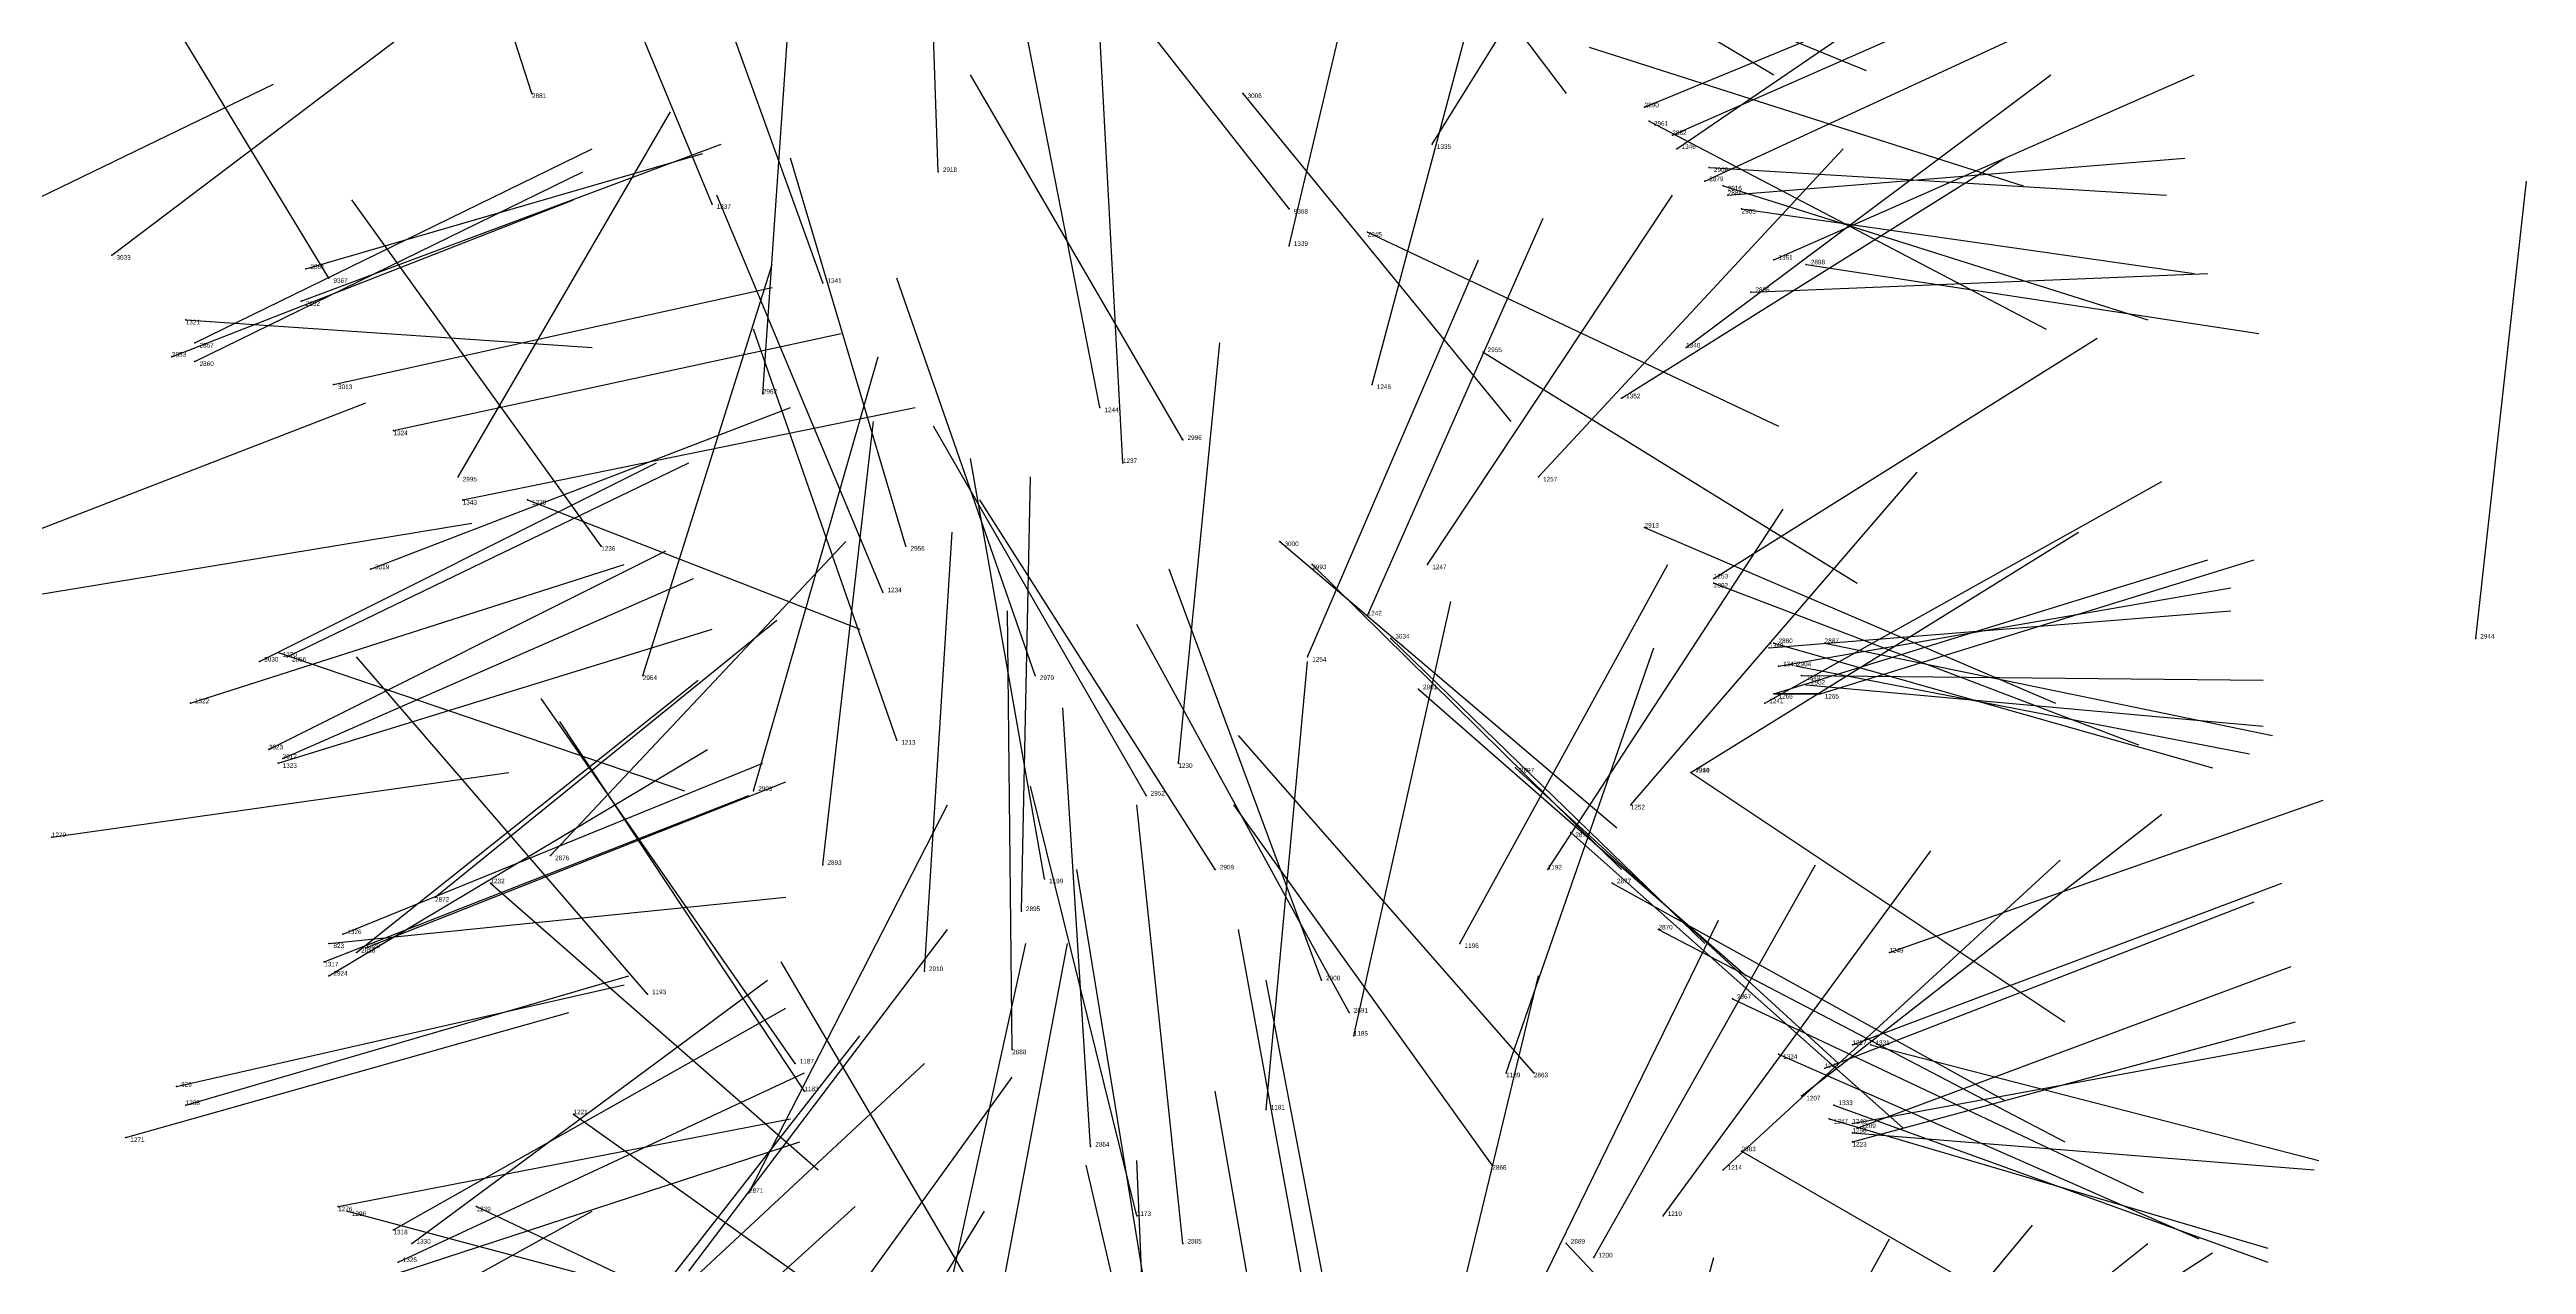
# Model space of a CAD drawing. Extents: x 59.1 to 70.8, y 600.3 to 605.1.
# Drawn here: x 67.922 to 68.458, y 602.157 to 602.421 of the extents above; entities that cross this region are included whole.
import ezdxf

# ---------------------------------------------------------------- set-up
doc = ezdxf.new("R2010")
doc.units = 0
for name, color, linetype in [('Clients', 3, 'CONTINUOUS'), ('Facilities', 3, 'CONTINUOUS'), ('Facilities_lines', 3, 'CONTINUOUS'), ('Min_max_boxes', 1, 'CONTINUOUS'), ('Normals', 1, 'CONTINUOUS'), ('Source_points', 5, 'CONTINUOUS'), ('Text', 3, 'CONTINUOUS')]:
    doc.layers.add(name, color=color, linetype=linetype)

msp = doc.modelspace()

# ---------------------------------------------------------------- linework, layer by layer
at = {"layer": 'Clients', "color": 5}
msp.add_point((68.305, 602.281, 447.788), dxfattribs=at)
at = {"layer": 'Facilities', "color": 3}
for p in [(68.026, 602.411, 448.116), (68.18, 602.411, 448.698), (68.267, 602.408, 448.15), (68.268, 602.405, 448.451), (68.221, 602.4, 447.855), (68.273, 602.402, 448.09), (68.274, 602.399, 447.967), (68.114, 602.394, 448.711), (68.281, 602.395, 448.328), (68.28, 602.392, 448.029), (68.284, 602.391, 448.388), (68.285, 602.389, 448.207), (68.065, 602.387, 447.883), (68.19, 602.386, 460.309), (68.288, 602.386, 448.267), (68.19, 602.378, 447.792), (68.207, 602.381, 448.576), (67.935, 602.376, 448.49), (67.977, 602.373, 448.194), (68.295, 602.375, 447.925), (68.302, 602.374, 448.23), (67.982, 602.371, 460.368), (68.089, 602.37, 447.81), (68.29, 602.368, 448.184), (67.951, 602.362, 447.814), (67.976, 602.366, 448.033), (67.953, 602.357, 448.317), (68.276, 602.356, 447.865), (67.948, 602.354, 448.179), (67.953, 602.353, 448.261), (68.232, 602.355, 448.452), (67.983, 602.348, 448.044), (68.076, 602.346, 448.62), (68.208, 602.348, 447.632), (68.262, 602.345, 447.791), (68.149, 602.343, 447.73), (67.996, 602.338, 447.968), (68.167, 602.336, 448.584), (68.154, 602.331, 447.666), (68.01, 602.328, 448.515), (68.244, 602.328, 447.722), (68.011, 602.323, 447.944), (68.025, 602.323, 447.82), (68.041, 602.313, 447.745), (68.107, 602.313, 448.559), (68.188, 602.314, 448.525), (68.267, 602.317, 448.271), (67.991, 602.308, 448.011), (68.195, 602.309, 448.463), (68.22, 602.309, 447.65), (68.102, 602.303, 447.675), (68.282, 602.306, 447.73), (68.282, 602.305, 448.209), (68.207, 602.298, 447.595), (68.212, 602.293, 448.402), (68.294, 602.291, 447.908), (68.295, 602.292, 448.148), (68.306, 602.292, 448.104), (68.447, 602.293, 449.594), (67.967, 602.288, 448.143), (67.971, 602.29, 447.744), (67.973, 602.289, 448.079), (68.194, 602.289, 447.582), (68.296, 602.287, 447.848), (68.3, 602.287, 448.088), (68.05, 602.285, 448.455), (68.135, 602.285, 448.495), (68.218, 602.282, 448.34), (68.295, 602.281, 447.785), (68.301, 602.285, 447.968), (68.302, 602.283, 448.028), (67.952, 602.279, 447.882), (68.293, 602.279, 447.709), (68.105, 602.271, 447.525), (67.969, 602.269, 448.111), (67.971, 602.266, 447.957), (67.972, 602.267, 448.035), (68.166, 602.266, 447.516), (68.239, 602.265, 448.28), (68.074, 602.26, 448.316), (68.159, 602.259, 448.434), (68.277, 602.264, 447.633), (68.277, 602.264, 448.204), (68.264, 602.257, 447.56), (67.922, 602.25, 447.782), (68.251, 602.251, 448.219), (68.03, 602.246, 448.187), (68.089, 602.244, 448.392), (68.174, 602.243, 448.375), (68.246, 602.243, 447.488), (68.017, 602.24, 447.583), (68.137, 602.241, 447.452), (68.26, 602.24, 448.16), (68.005, 602.237, 448.056), (68.132, 602.234, 448.327), (67.982, 602.227, 447.781), (67.985, 602.229, 447.922), (68.227, 602.227, 447.415), (68.27, 602.23, 448.098), (67.981, 602.223, 447.935), (67.988, 602.225, 448.061), (67.99, 602.226, 447.87), (68.32, 602.225, 447.638), (67.982, 602.22, 447.998), (68.051, 602.216, 447.438), (68.111, 602.221, 448.329), (68.197, 602.219, 448.311), (68.203, 602.212, 448.253), (68.286, 602.215, 448.037), (68.204, 602.207, 447.347), (68.083, 602.201, 447.396), (68.13, 602.204, 448.268), (68.296, 602.203, 447.977), (68.306, 602.2, 447.529), (68.312, 602.205, 447.606), (68.316, 602.205, 447.929), (67.949, 602.196, 447.819), (68.085, 602.195, 447.288), (68.237, 602.199, 447.194), (68.243, 602.199, 448.112), (67.951, 602.192, 447.834), (68.035, 602.19, 447.5), (68.185, 602.191, 447.276), (68.301, 602.194, 447.451), (68.308, 602.192, 447.917), (67.938, 602.185, 447.762), (68.307, 602.189, 447.859), (68.312, 602.188, 447.68), (68.312, 602.186, 447.798), (68.312, 602.184, 447.56), (68.313, 602.187, 447.5), (68.147, 602.183, 448.175), (68.234, 602.179, 448.13), (68.288, 602.182, 448.025), (68.073, 602.173, 448.134), (68.284, 602.178, 447.379), (67.984, 602.17, 447.687), (67.986, 602.169, 447.612), (68.014, 602.17, 447.571), (68.157, 602.168, 447.211), (68.271, 602.168, 447.305), (67.996, 602.165, 447.916), (67.997, 602.158, 447.89), (68, 602.162, 447.953), (68.167, 602.162, 448.146), (68.25, 602.162, 448.069), (68.256, 602.159, 447.231)]:
    msp.add_point(p, dxfattribs=at)
at = {"layer": 'Facilities_lines', "color": 3}
msp.add_line((68.295, 602.281, 447.785), (68.305, 602.281, 447.788), dxfattribs=at)
at = {"layer": 'Min_max_boxes', "color": 1}
for p, q in [((68.295, 602.281, 447.785), (68.305, 602.281, 447.785)), ((68.305, 602.281, 447.785), (68.295, 602.281, 447.785)), ((68.295, 602.281, 447.785), (68.295, 602.281, 447.785)), ((68.295, 602.281, 447.788), (68.305, 602.281, 447.788)), ((68.305, 602.281, 447.788), (68.295, 602.281, 447.788)), ((68.295, 602.281, 447.788), (68.295, 602.281, 447.788)), ((68.295, 602.281, 447.785), (68.295, 602.281, 447.788)), ((68.295, 602.281, 447.785), (68.295, 602.281, 447.788)), ((68.305, 602.281, 447.785), (68.305, 602.281, 447.785)), ((68.305, 602.281, 447.788), (68.305, 602.281, 447.788)), ((68.305, 602.281, 447.785), (68.305, 602.281, 447.788)), ((68.305, 602.281, 447.785), (68.305, 602.281, 447.788))]:
    msp.add_line(p, q, dxfattribs=at)
at = {"layer": 'Normals', "color": 1}
for p, q in [((68.026, 602.411, 448.116), (67.996, 602.503, 448.09)), ((68.194, 602.485, 448.816), (68.25, 602.411, 448.854)), ((68.114, 602.394, 448.711), (68.111, 602.482, 448.664)), ((68.221, 602.4, 447.855), (68.272, 602.482, 447.83)), ((68.065, 602.387, 447.883), (68.029, 602.474, 447.85)), ((68.19, 602.378, 447.792), (68.212, 602.471, 447.762)), ((68.19, 602.386, 460.309), (68.128, 602.465, 460.306)), ((68.213, 602.464, 448.755), (68.295, 602.415, 448.785)), ((67.982, 602.371, 460.368), (67.931, 602.455, 460.348)), ((68.089, 602.37, 447.81), (68.058, 602.456, 447.77)), ((68.227, 602.452, 448.695), (68.315, 602.416, 448.724)), ((68.274, 602.399, 447.967), (68.356, 602.455, 447.958)), ((68.267, 602.408, 448.15), (68.359, 602.446, 448.149)), ((68.273, 602.402, 448.09), (68.364, 602.442, 448.103)), ((68.208, 602.348, 447.632), (68.232, 602.438, 447.597)), ((67.935, 602.376, 448.49), (68.013, 602.435, 448.469)), ((68.076, 602.346, 448.62), (68.082, 602.433, 448.57)), ((68.149, 602.343, 447.73), (68.131, 602.435, 447.696)), ((68.28, 602.392, 448.029), (68.371, 602.434, 448.031)), ((68.154, 602.331, 447.666), (68.149, 602.424, 447.63)), ((68.255, 602.421, 448.571), (68.349, 602.391, 448.586)), ((68.167, 602.336, 448.584), (68.121, 602.415, 448.544)), ((68.276, 602.356, 447.865), (68.355, 602.415, 447.848)), ((68.295, 602.375, 447.925), (68.386, 602.415, 447.917)), ((67.881, 602.37, 447.902), (67.97, 602.413, 447.889)), ((68.18, 602.411, 448.698), (68.238, 602.34, 448.738)), ((68.01, 602.328, 448.515), (68.056, 602.407, 448.474)), ((68.268, 602.405, 448.451), (68.354, 602.36, 448.477)), ((67.953, 602.357, 448.317), (68.039, 602.399, 448.29)), ((67.976, 602.366, 448.033), (68.067, 602.4, 448.008)), ((68.244, 602.328, 447.722), (68.31, 602.399, 447.698)), ((67.953, 602.353, 448.261), (68.037, 602.394, 448.226)), ((67.977, 602.373, 448.194), (68.063, 602.398, 448.15)), ((68.107, 602.313, 448.559), (68.082, 602.397, 448.512)), ((68.262, 602.345, 447.791), (68.345, 602.397, 447.773)), ((68.281, 602.395, 448.328), (68.38, 602.389, 448.337)), ((68.285, 602.389, 448.207), (68.384, 602.397, 448.218)), ((67.948, 602.354, 448.179), (68.035, 602.388, 448.144)), ((68.041, 602.313, 447.745), (67.987, 602.388, 447.708)), ((68.102, 602.303, 447.675), (68.066, 602.389, 447.639)), ((68.22, 602.309, 447.65), (68.273, 602.389, 447.62)), ((68.284, 602.391, 448.388), (68.376, 602.362, 448.413)), ((68.447, 602.293, 449.594), (68.458, 602.392, 449.595)), ((68.207, 602.298, 447.595), (68.245, 602.384, 447.56)), ((68.288, 602.386, 448.267), (68.386, 602.372, 448.281)), ((68.207, 602.381, 448.576), (68.296, 602.339, 448.592)), ((68.05, 602.285, 448.455), (68.078, 602.374, 448.42)), ((68.194, 602.289, 447.582), (68.231, 602.375, 447.547)), ((68.29, 602.368, 448.184), (68.389, 602.372, 448.196)), ((68.302, 602.374, 448.23), (68.4, 602.359, 448.244)), ((67.983, 602.348, 448.044), (68.078, 602.369, 448.021)), ((68.135, 602.285, 448.495), (68.105, 602.371, 448.453)), ((67.951, 602.362, 447.814), (68.039, 602.356, 447.862)), ((67.996, 602.338, 447.968), (68.093, 602.359, 447.954)), ((68.105, 602.271, 447.525), (68.074, 602.36, 447.492)), ((68.166, 602.266, 447.516), (68.175, 602.357, 447.476)), ((68.282, 602.306, 447.73), (68.365, 602.358, 447.713)), ((68.074, 602.26, 448.316), (68.101, 602.354, 448.294)), ((68.232, 602.355, 448.452), (68.313, 602.305, 448.482)), ((67.897, 602.308, 447.84), (67.99, 602.344, 447.838)), ((67.991, 602.308, 448.011), (68.082, 602.343, 447.989)), ((68.011, 602.323, 447.944), (68.109, 602.343, 447.942)), ((68.089, 602.244, 448.392), (68.1, 602.34, 448.366)), ((68.159, 602.259, 448.434), (68.113, 602.339, 448.395)), ((67.967, 602.288, 448.143), (68.053, 602.331, 448.115)), ((67.973, 602.289, 448.079), (68.06, 602.331, 448.054)), ((68.137, 602.241, 447.452), (68.121, 602.332, 447.414)), ((68.264, 602.257, 447.56), (68.326, 602.329, 447.529)), ((68.132, 602.234, 448.327), (68.134, 602.328, 448.293)), ((68.293, 602.279, 447.709), (68.379, 602.327, 447.693)), ((67.916, 602.302, 447.804), (68.013, 602.318, 447.821)), ((68.025, 602.323, 447.82), (68.097, 602.295, 447.884)), ((68.174, 602.243, 448.375), (68.123, 602.323, 448.343)), ((68.246, 602.243, 447.488), (68.297, 602.321, 447.451)), ((68.03, 602.246, 448.187), (68.094, 602.314, 448.152)), ((68.111, 602.221, 448.329), (68.117, 602.316, 448.298)), ((68.188, 602.314, 448.525), (68.261, 602.252, 448.554)), ((68.267, 602.317, 448.271), (68.356, 602.279, 448.295)), ((68.277, 602.264, 447.633), (68.361, 602.316, 447.617)), ((67.952, 602.279, 447.882), (68.046, 602.309, 447.869)), ((67.969, 602.269, 448.111), (68.055, 602.312, 448.085)), ((68.197, 602.219, 448.311), (68.164, 602.308, 448.278)), ((68.195, 602.309, 448.463), (68.262, 602.243, 448.498)), ((68.227, 602.227, 447.415), (68.272, 602.309, 447.38)), ((68.295, 602.281, 447.785), (68.389, 602.31, 447.769)), ((68.305, 602.281, 447.788), (68.399, 602.31, 447.772)), ((67.972, 602.267, 448.035), (68.061, 602.306, 448.011)), ((68.282, 602.305, 448.209), (68.374, 602.27, 448.227)), ((68.296, 602.287, 447.848), (68.394, 602.304, 447.839)), ((68.005, 602.237, 448.056), (68.079, 602.297, 448.025)), ((68.13, 602.204, 448.268), (68.129, 602.299, 448.238)), ((68.204, 602.207, 447.347), (68.225, 602.301, 447.319)), ((68.294, 602.291, 447.908), (68.394, 602.299, 447.908)), ((67.971, 602.266, 447.957), (68.065, 602.295, 447.937)), ((68.203, 602.212, 448.253), (68.157, 602.296, 448.226)), ((68.212, 602.293, 448.402), (68.28, 602.227, 448.434)), ((68.237, 602.199, 447.194), (68.269, 602.291, 447.171)), ((68.295, 602.292, 448.148), (68.39, 602.265, 448.161)), ((68.306, 602.292, 448.104), (68.403, 602.272, 448.113)), ((67.971, 602.29, 447.744), (68.059, 602.26, 447.781)), ((68.051, 602.216, 447.438), (67.988, 602.289, 447.412)), ((68.185, 602.191, 447.276), (68.194, 602.288, 447.254)), ((68.3, 602.287, 448.088), (68.398, 602.268, 448.099)), ((67.988, 602.225, 448.061), (68.062, 602.284, 448.029)), ((68.218, 602.282, 448.34), (68.289, 602.22, 448.372)), ((68.301, 602.285, 447.968), (68.401, 602.284, 447.974)), ((68.302, 602.283, 448.028), (68.401, 602.274, 448.037)), ((68.083, 602.201, 447.396), (68.028, 602.28, 447.371)), ((68.085, 602.195, 447.288), (68.032, 602.275, 447.262)), ((68.147, 602.183, 448.175), (68.141, 602.278, 448.144)), ((68.243, 602.199, 448.112), (68.179, 602.272, 448.09)), ((67.982, 602.22, 447.998), (68.064, 602.269, 447.969)), ((67.985, 602.229, 447.922), (68.076, 602.266, 447.905)), ((68.239, 602.265, 448.28), (68.309, 602.201, 448.311)), ((67.922, 602.25, 447.782), (68.021, 602.264, 447.789)), ((67.981, 602.223, 447.935), (68.073, 602.259, 447.919)), ((67.99, 602.226, 447.87), (68.081, 602.262, 447.85)), ((68.157, 602.168, 447.211), (68.134, 602.261, 447.181)), ((68.277, 602.264, 448.204), (68.358, 602.21, 448.228)), ((68.073, 602.173, 448.134), (68.116, 602.257, 448.101)), ((68.167, 602.162, 448.146), (68.157, 602.257, 448.118)), ((68.234, 602.179, 448.13), (68.178, 602.257, 448.102)), ((68.301, 602.194, 447.451), (68.379, 602.255, 447.434)), ((68.32, 602.225, 447.638), (68.414, 602.258, 447.634)), ((68.251, 602.251, 448.219), (68.323, 602.187, 448.246)), ((68.159, 602.151, 447.14), (68.144, 602.243, 447.104)), ((68.256, 602.159, 447.231), (68.304, 602.244, 447.21)), ((68.271, 602.168, 447.305), (68.329, 602.247, 447.285)), ((68.284, 602.178, 447.379), (68.357, 602.245, 447.364)), ((68.017, 602.24, 447.583), (68.088, 602.178, 447.616)), ((68.26, 602.24, 448.16), (68.345, 602.193, 448.183)), ((68.312, 602.205, 447.606), (68.405, 602.24, 447.599)), ((67.982, 602.227, 447.781), (68.081, 602.237, 447.788)), ((68.24, 602.144, 447.16), (68.283, 602.232, 447.138)), ((68.306, 602.2, 447.529), (68.399, 602.236, 447.519)), ((68.06, 602.156, 447.965), (68.116, 602.23, 447.927)), ((68.113, 602.136, 448.07), (68.133, 602.227, 448.034)), ((68.126, 602.142, 448.027), (68.142, 602.227, 447.977)), ((68.196, 602.137, 448.085), (68.179, 602.23, 448.053)), ((68.27, 602.23, 448.098), (68.358, 602.184, 448.112)), ((68.127, 602.143, 447.143), (68.08, 602.223, 447.106)), ((68.313, 602.187, 447.5), (68.407, 602.222, 447.493)), ((67.949, 602.196, 447.819), (68.046, 602.218, 447.815)), ((67.951, 602.192, 447.834), (68.047, 602.22, 447.826)), ((68, 602.162, 447.953), (68.077, 602.219, 447.923)), ((68.203, 602.125, 448.027), (68.185, 602.219, 447.997)), ((68.222, 602.129, 447.089), (68.244, 602.22, 447.053)), ((67.938, 602.185, 447.762), (68.034, 602.212, 447.757)), ((67.996, 602.165, 447.916), (68.081, 602.213, 447.894)), ((68.286, 602.215, 448.037), (68.375, 602.173, 448.053)), ((68.04, 602.134, 447.994), (68.097, 602.207, 447.956)), ((68.312, 602.184, 447.56), (68.408, 602.21, 447.555)), ((68.312, 602.188, 447.68), (68.41, 602.206, 447.681)), ((68.039, 602.134, 447.777), (68.111, 602.201, 447.758)), ((68.296, 602.203, 447.977), (68.387, 602.163, 447.988)), ((68.316, 602.205, 447.929), (68.413, 602.18, 447.936)), ((67.997, 602.158, 447.89), (68.085, 602.199, 447.866)), ((68.075, 602.122, 447.904), (68.13, 602.198, 447.869)), ((68.19, 602.103, 447.026), (68.174, 602.195, 446.989)), ((68.035, 602.19, 447.5), (68.115, 602.133, 447.518)), ((68.308, 602.192, 447.917), (68.402, 602.158, 447.924)), ((67.984, 602.17, 447.687), (68.082, 602.189, 447.695)), ((67.989, 602.153, 447.707), (68.084, 602.184, 447.714)), ((68.307, 602.189, 447.859), (68.402, 602.161, 447.869)), ((68.312, 602.186, 447.798), (68.412, 602.178, 447.801)), ((68.168, 602.085, 446.956), (68.146, 602.179, 446.93)), ((68.161, 602.087, 447.949), (68.157, 602.18, 447.912)), ((68.288, 602.182, 448.025), (68.373, 602.133, 448.044)), ((67.952, 602.121, 447.781), (68.039, 602.169, 447.772)), ((67.986, 602.169, 447.612), (68.08, 602.144, 447.637)), ((68.014, 602.17, 447.571), (68.103, 602.128, 447.59)), ((68.023, 602.104, 447.778), (68.096, 602.17, 447.762)), ((68.075, 602.089, 447.89), (68.124, 602.169, 447.856)), ((68.272, 602.076, 446.968), (68.32, 602.163, 446.954)), ((68.288, 602.09, 447.04), (68.351, 602.166, 447.022)), ((68.25, 602.162, 448.069), (68.316, 602.092, 448.095)), ((68.256, 602.065, 446.895), (68.282, 602.159, 446.872)), ((68.298, 602.1, 447.114), (68.376, 602.162, 447.102)), ((68.306, 602.106, 447.191), (68.39, 602.16, 447.186))]:
    msp.add_line(p, q, dxfattribs=at)
at = {"layer": 'Source_points', "color": 5}
for p in [(68.026, 602.411, 448.116), (68.18, 602.411, 448.698), (68.267, 602.408, 448.15), (68.268, 602.405, 448.451), (68.221, 602.4, 447.855), (68.273, 602.402, 448.09), (68.274, 602.399, 447.967), (68.114, 602.394, 448.711), (68.281, 602.395, 448.328), (68.28, 602.392, 448.029), (68.284, 602.391, 448.388), (68.285, 602.389, 448.207), (68.065, 602.387, 447.883), (68.19, 602.386, 460.309), (68.288, 602.386, 448.267), (68.19, 602.378, 447.792), (68.207, 602.381, 448.576), (67.935, 602.376, 448.49), (67.977, 602.373, 448.194), (68.295, 602.375, 447.925), (68.302, 602.374, 448.23), (67.982, 602.371, 460.368), (68.089, 602.37, 447.81), (68.29, 602.368, 448.184), (67.951, 602.362, 447.814), (67.976, 602.366, 448.033), (67.953, 602.357, 448.317), (68.276, 602.356, 447.865), (67.948, 602.354, 448.179), (67.953, 602.353, 448.261), (68.232, 602.355, 448.452), (67.983, 602.348, 448.044), (68.076, 602.346, 448.62), (68.208, 602.348, 447.632), (68.262, 602.345, 447.791), (68.149, 602.343, 447.73), (67.996, 602.338, 447.968), (68.167, 602.336, 448.584), (68.154, 602.331, 447.666), (68.01, 602.328, 448.515), (68.244, 602.328, 447.722), (68.011, 602.323, 447.944), (68.025, 602.323, 447.82), (68.041, 602.313, 447.745), (68.107, 602.313, 448.559), (68.188, 602.314, 448.525), (68.267, 602.317, 448.271), (67.991, 602.308, 448.011), (68.195, 602.309, 448.463), (68.22, 602.309, 447.65), (68.102, 602.303, 447.675), (68.282, 602.306, 447.73), (68.282, 602.305, 448.209), (68.207, 602.298, 447.595), (68.212, 602.293, 448.402), (68.294, 602.291, 447.908), (68.295, 602.292, 448.148), (68.306, 602.292, 448.104), (68.447, 602.293, 449.594), (67.967, 602.288, 448.143), (67.971, 602.29, 447.744), (67.973, 602.289, 448.079), (68.194, 602.289, 447.582), (68.296, 602.287, 447.848), (68.3, 602.287, 448.088), (68.05, 602.285, 448.455), (68.135, 602.285, 448.495), (68.218, 602.282, 448.34), (68.295, 602.281, 447.785), (68.301, 602.285, 447.968), (68.302, 602.283, 448.028), (68.305, 602.281, 447.788), (67.952, 602.279, 447.882), (68.293, 602.279, 447.709), (68.105, 602.271, 447.525), (67.969, 602.269, 448.111), (67.971, 602.266, 447.957), (67.972, 602.267, 448.035), (68.166, 602.266, 447.516), (68.239, 602.265, 448.28), (68.074, 602.26, 448.316), (68.159, 602.259, 448.434), (68.277, 602.264, 447.633), (68.277, 602.264, 448.204), (68.264, 602.257, 447.56), (67.922, 602.25, 447.782), (68.251, 602.251, 448.219), (68.03, 602.246, 448.187), (68.089, 602.244, 448.392), (68.174, 602.243, 448.375), (68.246, 602.243, 447.488), (68.017, 602.24, 447.583), (68.137, 602.241, 447.452), (68.26, 602.24, 448.16), (68.005, 602.237, 448.056), (68.132, 602.234, 448.327), (67.982, 602.227, 447.781), (67.985, 602.229, 447.922), (68.227, 602.227, 447.415), (68.27, 602.23, 448.098), (67.981, 602.223, 447.935), (67.988, 602.225, 448.061), (67.99, 602.226, 447.87), (68.32, 602.225, 447.638), (67.982, 602.22, 447.998), (68.051, 602.216, 447.438), (68.111, 602.221, 448.329), (68.197, 602.219, 448.311), (68.203, 602.212, 448.253), (68.286, 602.215, 448.037), (68.204, 602.207, 447.347), (68.083, 602.201, 447.396), (68.13, 602.204, 448.268), (68.296, 602.203, 447.977), (68.306, 602.2, 447.529), (68.312, 602.205, 447.606), (68.316, 602.205, 447.929), (67.949, 602.196, 447.819), (68.085, 602.195, 447.288), (68.237, 602.199, 447.194), (68.243, 602.199, 448.112), (67.951, 602.192, 447.834), (68.035, 602.19, 447.5), (68.185, 602.191, 447.276), (68.301, 602.194, 447.451), (68.308, 602.192, 447.917), (67.938, 602.185, 447.762), (68.307, 602.189, 447.859), (68.312, 602.188, 447.68), (68.312, 602.186, 447.798), (68.312, 602.184, 447.56), (68.313, 602.187, 447.5), (68.147, 602.183, 448.175), (68.234, 602.179, 448.13), (68.288, 602.182, 448.025), (68.073, 602.173, 448.134), (68.284, 602.178, 447.379), (67.984, 602.17, 447.687), (67.986, 602.169, 447.612), (68.014, 602.17, 447.571), (68.157, 602.168, 447.211), (68.271, 602.168, 447.305), (67.996, 602.165, 447.916), (67.997, 602.158, 447.89), (68, 602.162, 447.953), (68.167, 602.162, 448.146), (68.25, 602.162, 448.069), (68.256, 602.159, 447.231)]:
    msp.add_point(p, dxfattribs=at)

# ---------------------------------------------------------------- texts
at = {"layer": 'Text', "color": 3}
for s, p in [('2881', (68.026, 602.41, 448.116)), ('3006', (68.181, 602.41, 448.698)), ('2890', (68.267, 602.408, 448.15)), ('2961', (68.269, 602.404, 448.451)), ('1335', (68.222, 602.399, 447.855)), ('2882', (68.273, 602.402, 448.09)), ('1346', (68.275, 602.399, 447.967)), ('2918', (68.115, 602.394, 448.711)), ('2879', (68.281, 602.392, 448.029)), ('2906', (68.282, 602.394, 448.328)), ('2916', (68.285, 602.39, 448.388)), ('2884', (68.285, 602.389, 448.207)), ('1337', (68.066, 602.386, 447.883)), ('9368', (68.191, 602.385, 460.309)), ('2905', (68.288, 602.385, 448.267)), ('1339', (68.191, 602.378, 447.792)), ('2945', (68.207, 602.38, 448.576)), ('3033', (67.936, 602.375, 448.49)), ('2861', (67.978, 602.373, 448.194)), ('1351', (68.296, 602.375, 447.925)), ('2898', (68.303, 602.374, 448.23)), ('9367', (67.983, 602.37, 460.368)), ('1341', (68.09, 602.37, 447.81)), ('2886', (68.291, 602.368, 448.184)), ('1321', (67.951, 602.361, 447.814)), ('2852', (67.977, 602.365, 448.033)), ('2857', (67.954, 602.356, 448.317)), ('2955', (68.233, 602.355, 448.452)), ('1340', (68.276, 602.356, 447.865)), ('2853', (67.948, 602.354, 448.179)), ('2860', (67.954, 602.352, 448.261)), ('3013', (67.984, 602.347, 448.044)), ('2962', (68.076, 602.346, 448.62)), ('1246', (68.209, 602.347, 447.632)), ('1352', (68.263, 602.345, 447.791)), ('1244', (68.15, 602.342, 447.73)), ('1324', (67.996, 602.337, 447.968)), ('2996', (68.168, 602.336, 448.584)), ('1237', (68.154, 602.331, 447.666)), ('2995', (68.011, 602.327, 448.515)), ('1257', (68.245, 602.327, 447.722)), ('1343', (68.011, 602.322, 447.944)), ('1338', (68.026, 602.322, 447.82)), ('2913', (68.267, 602.317, 448.271)), ('1236', (68.041, 602.312, 447.745)), ('2956', (68.108, 602.312, 448.559)), ('3000', (68.189, 602.313, 448.525)), ('3019', (67.992, 602.308, 448.011)), ('2993', (68.195, 602.308, 448.463)), ('1247', (68.221, 602.308, 447.65)), ('1234', (68.103, 602.303, 447.675)), ('2892', (68.282, 602.304, 448.209)), ('1253', (68.282, 602.306, 447.73)), ('1242', (68.207, 602.298, 447.595)), ('3034', (68.213, 602.293, 448.402)), ('1348', (68.294, 602.291, 447.908)), ('2880', (68.296, 602.292, 448.148)), ('2887', (68.306, 602.292, 448.104)), ('2944', (68.448, 602.293, 449.594)), ('3030', (67.968, 602.288, 448.143)), ('1270', (67.972, 602.289, 447.744)), ('2856', (67.974, 602.288, 448.079)), ('1254', (68.195, 602.288, 447.582)), ('1345', (68.297, 602.287, 447.848)), ('2904', (68.3, 602.287, 448.088)), ('2964', (68.05, 602.284, 448.455)), ('2979', (68.136, 602.284, 448.495)), ('2901', (68.219, 602.282, 448.34)), ('1266', (68.296, 602.28, 447.785)), ('1349', (68.302, 602.284, 447.968)), ('2902', (68.303, 602.283, 448.028)), ('1265', (68.306, 602.28, 447.788)), ('1322', (67.953, 602.279, 447.882)), ('1241', (68.294, 602.279, 447.709)), ('3023', (67.969, 602.269, 448.111)), ('1213', (68.106, 602.27, 447.525)), ('3012', (67.972, 602.267, 448.035)), ('1323', (67.972, 602.265, 447.957)), ('1230', (68.166, 602.265, 447.516)), ('2897', (68.24, 602.264, 448.28)), ('2911', (68.278, 602.264, 448.204)), ('1260', (68.278, 602.264, 447.633)), ('2903', (68.075, 602.26, 448.316)), ('2952', (68.16, 602.259, 448.434)), ('1252', (68.264, 602.256, 447.56)), ('1279', (67.922, 602.25, 447.782)), ('2874', (68.252, 602.25, 448.219)), ('2876', (68.031, 602.245, 448.187)), ('2893', (68.09, 602.244, 448.392)), ('2909', (68.175, 602.243, 448.375)), ('1192', (68.246, 602.243, 447.488)), ('1232', (68.017, 602.24, 447.583)), ('1199', (68.138, 602.24, 447.452)), ('2877', (68.261, 602.24, 448.16)), ('2872', (68.005, 602.236, 448.056)), ('2895', (68.133, 602.234, 448.327)), ('823', (67.983, 602.226, 447.781)), ('1326', (67.986, 602.229, 447.922)), ('1320', (67.99, 602.226, 447.87)), ('1196', (68.228, 602.226, 447.415)), ('2870', (68.27, 602.23, 448.098)), ('1317', (67.981, 602.222, 447.935)), ('2858', (67.989, 602.225, 448.061)), ('2910', (68.112, 602.221, 448.329)), ('1249', (68.32, 602.225, 447.638)), ('2924', (67.983, 602.22, 447.998)), ('1193', (68.052, 602.216, 447.438)), ('2900', (68.198, 602.219, 448.311)), ('2867', (68.287, 602.215, 448.037)), ('2891', (68.204, 602.212, 448.253)), ('1185', (68.204, 602.207, 447.347)), ('1227', (68.312, 602.205, 447.606)), ('1331', (68.317, 602.205, 447.929)), ('1187', (68.084, 602.201, 447.396)), ('2888', (68.13, 602.203, 448.268)), ('1334', (68.297, 602.202, 447.977)), ('1243', (68.306, 602.2, 447.529)), ('826', (67.95, 602.196, 447.819)), ('1183', (68.085, 602.195, 447.288)), ('1189', (68.237, 602.198, 447.194)), ('2863', (68.243, 602.198, 448.112)), ('1288', (67.951, 602.192, 447.834)), ('1221', (68.035, 602.19, 447.5)), ('1181', (68.186, 602.191, 447.276)), ('1207', (68.302, 602.193, 447.451)), ('1333', (68.309, 602.192, 447.917)), ('1271', (67.939, 602.184, 447.762)), ('2864', (68.148, 602.183, 448.175)), ('1347', (68.308, 602.188, 447.859)), ('1240', (68.312, 602.188, 447.68)), ('1256', (68.312, 602.186, 447.798)), ('1223', (68.312, 602.183, 447.56)), ('1209', (68.314, 602.187, 447.5)), ('2866', (68.234, 602.178, 448.13)), ('1214', (68.285, 602.178, 447.379)), ('2883', (68.288, 602.182, 448.025)), ('2871', (68.073, 602.173, 448.134)), ('1276', (67.984, 602.169, 447.687)), ('1296', (67.987, 602.168, 447.612)), ('1239', (68.014, 602.169, 447.571)), ('1173', (68.157, 602.168, 447.211)), ('1210', (68.272, 602.168, 447.305)), ('1318', (67.996, 602.164, 447.916)), ('1330', (68.001, 602.162, 447.953)), ('2885', (68.168, 602.162, 448.146)), ('2869', (68.251, 602.162, 448.069)), ('1325', (67.998, 602.158, 447.89)), ('1200', (68.257, 602.159, 447.231))]:
    msp.add_text(s, height=0.001, dxfattribs=at).set_placement(p)

doc.saveas('drawing.dxf')
